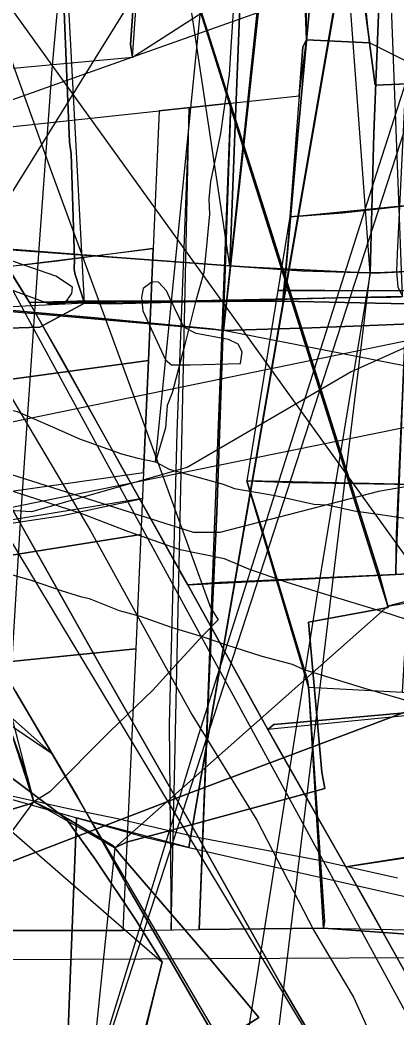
# Model space of a CAD drawing. Extents: x -6790 to 12600, y -1098 to 2171.
# Drawn here: x 187.5 to 219, y 106.4 to 189.9 of the extents above; entities that cross this region are included whole.
import ezdxf

# ---------------------------------------------------------------- set-up
doc = ezdxf.new("R2010")
doc.units = 0

msp = doc.modelspace()

# ---------------------------------------------------------------- linework, layer by layer
for points in [[(79.554, 608.243), (82.482, 284.447), (81.901, 110.821), (776.199, 114.155), (808.139, 114.286), (79.554, 608.243)], [(55.142, 446.991), (100.195, 454.577), (104.473, 455.781), (224.767, 473.114), (461.17, 463.407), (418.896, 266.348), (473.538, 223.763), (408.246, 162.089), (348.154, 91.288), (230.725, 129.782), (178.952, 201.706), (100.394, 217.952), (74.076, 298.715), (55.017, 301.46), (55.142, 446.991)], [(99.288, 328.232), (99.251, 305.162), (100.094, 300.825), (115.761, 275.345), (129.785, 251.676), (141.746, 232.681), (157.16, 207.159), (165.289, 194.061), (181.166, 167.739), (193.38, 147.187), (201.855, 131.814), (207.294, 122.979), (212.064, 113.74), (215.367, 108.171), (217.482, 103.509), (224.26, 94.055), (233.77, 81.127), (99.288, 328.232)], [(182.443, 319.457), (180.514, 283.245), (179.408, 262.486), (178.703, 244.731), (178.022, 228.532), (177.135, 212.298), (176.656, 203.486), (197.973, 203.646), (206.356, 203.671), (205.426, 179.717), (205.023, 169.362), (182.443, 319.457)], [(183.861, 307.442), (194.41, 309.318), (208.589, 311.94), (203.193, 276.409), (203.155, 276.159), (198.993, 220.321), (196.724, 187.874), (196.883, 186.824), (183.354, 182.013), (182.543, 181.67), (172.039, 184.542), (183.861, 307.442)], [(402.383, 300.312), (391.396, 281.877), (375.824, 262.715), (365.056, 252.411), (348.036, 237.533), (338.6, 228.733), (322.969, 219.181), (320.422, 215.824), (290.898, 196.72), (276.888, 190.178), (271.852, 185.663), (258.942, 179.758), (243.485, 173.448), (224.439, 164.648), (215.177, 160.48), (201.456, 152.491), (188.431, 148.786), (166.422, 150.049), (139.028, 156.976), (112.055, 172.614), (97.781, 183.949), (81.035, 201.052), (44.463, 231.179), (402.383, 300.312)], [(96.26, 296.656), (100.117, 290.551), (106.231, 281.099), (113.497, 269.66), (119.702, 259.55), (130.276, 242.651), (136.322, 232.816), (143.384, 221.329), (148.734, 212.626), (155.804, 201.126), (161.99, 191.224), (174.57, 170.444), (183.066, 155.618), (194.234, 135.823), (202.297, 121.725), (209.236, 109.338), (218.94, 92.83), (96.26, 296.656)], [(361.259, 292.26), (359.891, 290.222), (351.521, 277.749), (350.328, 276.37), (320.63, 245.819), (311.594, 236.555), (311.025, 236.088), (291.752, 228.878), (275.831, 222.875), (274.109, 221.941), (242.208, 205.366), (231.998, 200.014), (229.277, 198.663), (226.52, 197.365), (196.883, 186.824), (361.259, 292.26)], [(425.609, 288.386), (424.015, 283.27), (421.536, 272.638), (420.374, 267.501), (417.113, 253.319), (411.434, 231.132), (375.057, 199.551), (374.367, 177.816), (307.953, 166.154), (278.687, 161.185), (237.203, 154.141), (231.519, 152.916), (217.465, 150.465), (204.184, 147.055), (201.972, 147.055), (174.988, 155.618), (147.86, 164.744), (144.331, 165.461), (126.466, 175.331), (100.98, 188.927), (84.018, 198.005), (42.92, 222.238), (425.609, 288.386)], [(208.637, 278.577), (209.61, 260.792), (211.041, 235.686), (212.184, 213.411), (212.69, 203.562), (218.011, 204.573), (217.072, 180.418), (216.759, 168.782), (208.637, 278.577)], [(203.193, 276.409), (203.155, 276.159), (198.993, 220.321), (196.724, 187.874), (196.883, 186.824), (203.193, 276.409)], [(208, 273.447), (209.131, 246.286), (211.531, 226.773), (216.71, 188.089), (216.719, 188.017), (208, 273.447)], [(329.144, 211.287), (323.629, 189.573), (322.969, 186.972), (307.957, 186.892), (278.761, 186.773), (275.056, 186.801), (261.953, 186.897), (259.567, 186.729), (242.066, 185.499), (223.324, 184.724), (217.18, 184.47), (216.719, 188.017), (216.71, 188.089), (211.531, 226.773), (209.131, 246.286), (208, 273.447), (212.935, 272.337), (248.664, 264.879), (284.017, 257.427), (318.932, 249.961), (332.448, 247.071), (334.702, 246.697), (332.007, 229.196), (329.144, 211.287)], [(156.484, 133.375), (192.194, 123.166), (198.149, 121.502), (201.605, 120.691), (215.324, 200.068), (224.753, 255.595), (226.733, 265.552), (226.238, 265.651), (204.249, 268.197), (196.715, 269.136), (193.146, 269.428), (186.394, 270.209), (169.978, 268.835), (166.212, 232.514), (160.383, 173.201), (156.484, 133.375)], [(201.605, 120.691), (215.324, 200.068), (224.753, 255.595), (226.733, 265.552), (201.605, 120.691)], [(201.605, 120.691), (223.884, 115.637), (252.504, 108.971), (256.581, 129.236), (269.017, 189.813), (282.987, 256.267), (275.18, 257.406), (243.894, 262.47), (230.9, 264.724), (226.733, 265.552), (224.753, 255.595), (215.324, 200.068), (201.605, 120.691)], [(209.349, 244.511), (210.026, 222.842), (211.262, 197.372), (211.434, 188.254), (209.349, 244.511)], [(179.683, 239.689), (181.375, 239.13), (197.563, 231.093), (191.394, 199.809), (190.142, 185.82), (189.05, 170.803), (187.53, 148.794), (186.703, 135.037), (186.046, 122.219), (183.958, 110.209), (181.316, 93.641), (180.577, 89.245), (180.973, 86.541), (181.566, 83.289), (178.116, 75.157), (179.683, 239.689)], [(190.164, 128.516), (178.218, 136.613), (171.722, 140.8), (168.122, 143.383), (159.864, 148.784), (155.873, 150.427), (153.133, 152.814), (146.715, 158.958), (143.076, 163.537), (138.81, 169.094), (131.766, 177.195), (127.618, 182.126), (121.239, 190.892), (117.952, 194.805), (116.308, 197.623), (108.364, 203.806), (96.745, 212.849), (84.454, 222.59), (73.379, 232.53), (190.164, 128.516)], [(192.868, 166.223), (189.143, 164.227), (185.624, 164.119), (169.92, 164.474), (168.651, 165.011), (169.101, 207.342), (169.261, 231.226), (180.545, 231.073), (188.14, 231.052), (189.444, 230.993), (190.942, 196.172), (191.609, 179.702), (191.757, 178.721), (192.042, 169.928), (192.011, 169.058), (192.089, 168.638), (192.868, 166.223)], [(189.444, 230.993), (190.942, 196.172), (191.609, 179.702), (191.757, 178.721), (192.042, 169.928), (192.011, 169.058), (192.089, 168.638), (192.868, 166.223), (189.444, 230.993)], [(217.083, 229.965), (216.575, 214.036), (215.889, 198.021), (215.664, 196.345), (220.299, 196.576), (219.028, 170.368), (218.982, 168.886), (219.076, 167.609), (219.481, 166.781), (217.083, 229.965)], [(191.101, 226.999), (191.406, 225.119), (196.396, 210.377), (202.387, 191.41), (207.887, 174.058), (217.495, 143.672), (218.24, 140.871), (191.101, 226.999)], [(219.814, 166.181), (209.455, 166.391), (209.693, 168.605), (210.777, 180.934), (211.94, 193.653), (212.445, 199.039), (213.275, 207.88), (214.327, 219.397), (214.584, 222.058), (234.268, 222.353), (252.852, 222.234), (253.321, 222.231), (265.262, 222.157), (264.581, 220.837), (260.813, 203.999), (257.171, 188.511), (253.281, 171.508), (252.574, 168.897), (251.825, 165.479), (219.814, 166.181)], [(219.814, 166.181), (209.455, 166.391), (209.693, 168.605), (210.777, 180.934), (211.94, 193.653), (212.445, 199.039), (213.275, 207.88), (214.327, 219.397), (214.584, 222.058), (234.268, 222.353), (252.852, 222.234), (253.321, 222.231), (265.262, 222.157), (264.581, 220.837), (260.813, 203.999), (257.171, 188.511), (253.281, 171.508), (252.574, 168.897), (251.825, 165.479), (219.814, 166.181)], [(232.636, 220.634), (231.081, 217.516), (229.331, 214.193), (228.68, 212.97), (227.527, 208.824), (224.141, 198.333), (220.611, 187.422), (217.452, 177.655), (212.258, 161.245), (206.904, 144.327), (202.435, 130.208), (198.153, 116.212), (194.1, 102.965), (192.089, 96.569), (190.459, 91.025), (232.636, 220.634)], [(232.636, 220.634), (231.081, 217.516), (229.331, 214.193), (228.68, 212.97), (227.527, 208.824), (224.141, 198.333), (220.611, 187.422), (217.452, 177.655), (212.258, 161.245), (206.904, 144.327), (202.435, 130.208), (198.153, 116.212), (194.1, 102.965), (192.089, 96.569), (190.459, 91.025), (232.636, 220.634)], [(204.508, 163.946), (203.398, 164.073), (194.037, 164.987), (187.456, 165.556), (180.05, 166.215), (169.628, 167.167), (158.578, 168.032), (151.364, 168.61), (151.564, 173.031), (152.264, 189.147), (152.645, 205.632), (153.647, 205.5), (163.053, 204.92), (173.356, 203.97), (181.572, 203.064), (188.421, 202.519), (201.239, 201.215), (207.068, 200.503), (208.474, 200.481), (208.131, 198.311), (206.487, 182.606), (204.508, 163.946)], [(204.508, 163.946), (206.487, 182.606), (208.131, 198.311), (208.474, 200.481), (204.508, 163.946)], [(204.139, 198.819), (203.792, 198.81), (194.72, 198.674), (190.026, 198.604), (185.203, 198.482), (184.996, 198.477), (176.23, 196.673), (170.499, 195.043), (172.534, 191.804), (176.565, 185.282), (181.391, 177.39), (182.296, 175.798), (188.256, 166.298), (192.218, 166.391), (209.455, 166.391), (209.693, 168.605), (210.777, 180.934), (211.94, 193.653), (212.445, 199.039), (204.139, 198.819)], [(204.139, 198.819), (203.792, 198.81), (194.72, 198.674), (190.026, 198.604), (185.203, 198.482), (184.996, 198.477), (176.23, 196.673), (170.499, 195.043), (172.534, 191.804), (176.565, 185.282), (181.391, 177.39), (182.296, 175.798), (188.256, 166.298), (192.218, 166.391), (209.455, 166.391), (209.693, 168.605), (210.777, 180.934), (211.94, 193.653), (212.445, 199.039), (204.139, 198.819)], [(212.445, 199.039), (211.94, 193.653), (210.777, 180.934), (209.693, 168.605), (209.455, 166.391), (212.445, 199.039)], [(188.256, 166.298), (182.296, 175.798), (181.391, 177.39), (176.565, 185.282), (172.534, 191.804), (170.499, 195.043), (188.256, 166.298)], [(167.802, 188.598), (169.276, 184.218), (172.133, 175.386), (177.452, 159.074), (181.823, 145.544), (186.571, 130.82), (188.06, 126.635), (188.639, 124.523), (167.802, 188.598)], [(222.415, 174.673), (222.924, 181.024), (223.324, 184.724), (217.18, 184.47), (216.719, 188.017), (211.434, 188.254), (211.13, 187.671), (210.819, 183.584), (210.047, 173.45), (214.473, 173.782), (222.415, 174.673)], [(211.434, 188.254), (211.13, 187.671), (210.819, 183.584), (211.434, 188.254)], [(216.719, 188.017), (217.18, 184.47), (223.324, 184.724), (216.719, 188.017)], [(196.883, 186.824), (183.354, 182.013), (182.543, 181.67), (172.039, 184.542), (196.883, 186.824)], [(202.453, 113.823), (203.227, 133.643), (203.936, 148.734), (205.112, 182.972), (199.116, 182.329), (198.619, 170.804), (198.215, 161.442), (197.81, 152.068), (197.576, 146.868), (197.147, 137.321), (196.087, 113.759), (202.453, 113.823)], [(211.675, 133.486), (212.951, 114.509), (212.855, 113.929), (202.453, 113.823), (203.227, 133.643), (203.936, 148.734), (205.112, 182.972), (210.819, 183.584), (210.047, 173.45), (209.047, 167.302), (206.456, 151.372), (207.641, 147.535), (211.534, 134.699), (211.604, 134.093), (211.675, 133.486)], [(205.112, 182.972), (203.936, 148.734), (203.227, 133.643), (202.453, 113.823), (205.112, 182.972)], [(198.619, 170.804), (190.395, 169.734), (183.964, 169.003), (184.566, 180.769), (199.116, 182.329), (198.619, 170.804)], [(201.631, 182.599), (200.589, 155.433), (199.941, 131.018), (200.115, 113.8), (201.631, 182.599)], [(206.604, 84.676), (264.733, 73.611), (268.194, 77.61), (270.017, 142.591), (271.182, 173.121), (271.794, 173.488), (269.512, 176.123), (266.6, 171.086), (249.694, 170.358), (221.639, 168.967), (217.642, 168.759), (216.759, 168.782), (215.348, 160.196), (212.282, 141.554), (207.216, 109.545), (205.771, 100.533), (206.003, 98.154), (206.604, 84.676)], [(221.823, 167.271), (222.415, 174.673), (222.415, 174.673), (214.473, 173.782), (210.047, 173.45), (209.047, 167.302), (212.986, 167.295), (221.823, 167.271)], [(222.415, 174.673), (214.473, 173.782), (210.047, 173.45), (222.415, 174.673)], [(206.604, 84.676), (151.967, 68.521), (146.738, 70.901), (155.518, 108.248), (159.099, 123.931), (164.276, 146.602), (167.029, 159.256), (168.202, 168.092), (168.552, 172.188), (172.023, 171.891), (172.924, 171.715), (183.681, 170.928), (200.528, 169.68), (205.023, 169.362), (211.031, 168.937), (216.759, 168.782), (215.348, 160.196), (212.282, 141.554), (207.216, 109.545), (205.771, 100.533), (206.003, 98.154), (206.604, 84.676)], [(205.023, 169.362), (200.528, 169.68), (183.681, 170.928), (172.924, 171.715), (172.023, 171.891), (205.023, 169.362)], [(180.36, 170.371), (186.326, 167.505), (189.863, 166.216), (191.212, 166.216), (191.817, 167.037), (191.857, 167.564), (190.469, 168.502), (184.802, 170.455), (182.418, 171.49), (180.712, 172.007), (180.36, 170.371)], [(198.215, 161.442), (198.619, 170.804), (190.395, 169.734), (183.964, 169.003), (183.474, 159.431), (198.215, 161.442)], [(198.619, 170.804), (190.395, 169.734), (183.964, 169.003), (198.619, 170.804)], [(266.6, 171.086), (249.694, 170.358), (221.639, 168.967), (217.642, 168.759), (216.759, 168.782), (266.6, 171.086)], [(216.759, 168.782), (211.031, 168.937), (205.023, 169.362), (216.759, 168.782)], [(216.759, 168.782), (215.348, 160.196), (212.282, 141.554), (207.216, 109.545), (205.771, 100.533), (206.003, 98.154), (206.604, 84.676), (216.759, 168.782)], [(151.364, 168.61), (158.578, 168.032), (169.628, 167.167), (180.05, 166.215), (187.456, 165.556), (194.037, 164.987), (203.398, 164.073), (204.508, 163.946), (151.364, 168.61)], [(198.528, 168.021), (197.783, 167.471), (197.624, 166.713), (197.746, 165.589), (199.642, 161.491), (200.155, 161.088), (201.696, 161.076), (205.913, 161.174), (206.048, 162.175), (205.73, 162.811), (204.911, 163.189), (202.221, 163.69), (201.17, 164.216), (200.008, 166.644), (199.714, 167.267), (199.066, 167.988), (198.528, 168.021)], [(204.508, 163.946), (211.873, 164.163), (227.744, 164.806), (240.099, 165.436), (246.476, 165.679), (254.455, 165.982), (268.592, 166.564), (271.405, 166.649), (278.716, 166.928), (280.731, 167.207), (281.831, 163.701), (285.82, 149.983), (286.503, 147.904), (204.508, 163.946)], [(220.515, 151.068), (220.514, 155.632), (221.823, 167.271), (212.986, 167.295), (209.047, 167.302), (206.456, 151.372), (210.222, 151.231), (220.515, 151.068)], [(221.823, 167.271), (212.986, 167.295), (209.047, 167.302), (221.823, 167.271)], [(168.651, 165.011), (169.92, 164.474), (185.624, 164.119), (189.143, 164.227), (192.868, 166.223), (168.651, 165.011)], [(209.455, 166.391), (192.218, 166.391), (188.256, 166.298), (209.455, 166.391)], [(218.926, 143.544), (204.171, 142.864), (201.508, 142.662), (200.911, 143.741), (195.721, 153.002), (191.007, 161.512), (188.256, 166.298), (192.218, 166.391), (209.455, 166.391), (219.814, 166.181), (218.969, 146.957), (218.926, 143.544)], [(218.926, 143.544), (204.171, 142.864), (201.508, 142.662), (200.911, 143.741), (195.721, 153.002), (191.007, 161.512), (188.256, 166.298), (192.218, 166.391), (209.455, 166.391), (219.814, 166.181), (218.969, 146.957), (218.926, 143.544)], [(201.508, 142.662), (200.911, 143.741), (195.721, 153.002), (191.007, 161.512), (188.256, 166.298), (201.508, 142.662)], [(192.868, 166.223), (195.025, 166.182), (215.102, 166.704), (218.488, 166.735), (219.34, 166.774), (219.481, 166.781), (192.868, 166.223)], [(219.814, 166.181), (218.969, 146.957), (218.926, 143.544), (219.814, 166.181)], [(218.926, 143.544), (218.969, 146.957), (219.814, 166.181), (251.825, 165.479), (251.054, 160.671), (250.655, 158.154), (249.992, 154.21), (249.295, 149.236), (248.671, 145.03), (228.035, 144.045), (218.926, 143.544)], [(218.926, 143.544), (218.969, 146.957), (219.814, 166.181), (251.825, 165.479), (251.054, 160.671), (250.655, 158.154), (249.992, 154.21), (249.295, 149.236), (248.671, 145.03), (228.035, 144.045), (218.926, 143.544)], [(198.215, 161.442), (183.474, 159.431), (182.99, 149.976), (197.81, 152.068), (198.215, 161.442)], [(183.249, 144.591), (167.771, 142.131), (168.17, 147.884), (182.99, 149.976), (197.81, 152.068), (197.576, 146.868), (183.249, 144.591)], [(206.456, 151.372), (210.222, 151.231), (220.515, 151.068), (206.456, 151.372)], [(206.456, 151.372), (207.641, 147.535), (211.534, 134.699), (211.604, 134.093), (206.456, 151.372)], [(219.475, 133.696), (220.515, 151.068), (210.222, 151.231), (206.456, 151.372), (207.641, 147.535), (211.534, 134.699), (211.604, 134.093), (219.475, 133.696)], [(167.97, 145.007), (191.027, 148.466), (197.712, 149.889), (167.97, 145.007)], [(214.416, 87.122), (192.699, 83.375), (195.837, 96.558), (196.5, 99.768), (199.352, 111.089), (197.182, 114.571), (193.772, 119.714), (191.333, 123.086), (180.761, 131.011), (171.464, 138.479), (162.511, 144.441), (155.842, 148.913), (156.93, 134.547), (150.673, 117.725), (148.264, 111.248), (142.501, 111.86), (142.066, 95.783), (195.822, 78.147), (216.31, 84.17), (214.416, 87.122)], [(214.416, 87.122), (192.699, 83.375), (195.837, 96.558), (196.5, 99.768), (199.352, 111.089), (197.182, 114.571), (193.772, 119.714), (191.333, 123.086), (180.761, 131.011), (171.464, 138.479), (162.511, 144.441), (155.842, 148.913), (156.93, 134.547), (150.673, 117.725), (148.264, 111.248), (142.501, 111.86), (142.066, 95.783), (195.822, 78.147), (216.31, 84.17), (214.416, 87.122)], [(199.352, 111.089), (197.182, 114.571), (193.772, 119.714), (191.333, 123.086), (180.761, 131.011), (171.464, 138.479), (162.511, 144.441), (155.842, 148.913), (199.352, 111.089)], [(182.571, 135.825), (183.249, 144.591), (197.576, 146.868), (197.147, 137.321), (182.571, 135.825)], [(211.604, 134.093), (219.475, 133.696), (248.899, 132.374), (277.687, 131.076), (315.81, 129.357), (318.886, 145.568), (321.397, 145.13), (328.596, 144.181), (339.048, 142.748), (348.973, 141.611), (348.296, 135.204), (346.48, 111.354), (333.036, 111.685), (323.812, 112.243), (318.472, 112.17), (307.816, 112), (305.446, 106.605), (256.243, 110.825), (212.855, 113.929), (212.951, 114.509), (211.675, 133.486), (211.604, 134.093)], [(246.755, 145.806), (233.639, 143.596), (221.586, 141.761), (218.24, 140.871), (246.755, 145.806)], [(218.926, 143.544), (228.035, 144.045), (248.671, 145.03), (248.64, 144.824), (247.572, 137.925), (247.076, 134.437), (238.487, 133.694), (223.382, 132.259), (222.163, 132.186), (208.71, 130.975), (208.201, 130.573), (207.366, 132.077), (201.508, 142.662), (204.171, 142.864), (218.926, 143.544)], [(218.926, 143.544), (228.035, 144.045), (248.671, 145.03), (248.64, 144.824), (247.572, 137.925), (247.076, 134.437), (238.487, 133.694), (223.382, 132.259), (222.163, 132.186), (208.71, 130.975), (208.201, 130.573), (207.366, 132.077), (201.508, 142.662), (204.171, 142.864), (218.926, 143.544)], [(218.926, 143.544), (228.035, 144.045), (248.671, 145.03), (218.926, 143.544)], [(218.926, 143.544), (204.171, 142.864), (201.508, 142.662), (218.926, 143.544)], [(208.201, 130.573), (207.366, 132.077), (201.508, 142.662), (208.201, 130.573)], [(218.24, 140.871), (218.264, 140.782), (211.611, 139.548), (212.715, 126.982), (212.963, 125.627), (200.461, 122.228), (196.371, 121.138), (195.403, 120.665), (218.24, 140.871)], [(182.571, 135.825), (197.147, 137.321), (196.087, 113.759), (181.925, 113.759), (182.571, 135.825)], [(190.66, 84.12), (139.989, 84.274), (135.284, 135.829), (135.493, 135.802), (150.815, 134.05), (156.484, 133.375), (192.194, 123.166), (190.66, 84.12)], [(186.677, 134.461), (187.091, 133.752), (192.239, 124.978), (196.55, 117.297), (201.656, 108.478), (204.306, 103.918), (210.687, 92.935), (214.416, 87.122), (186.677, 134.461)], [(208.201, 130.573), (208.71, 130.975), (222.163, 132.186), (223.382, 132.259), (238.487, 133.694), (247.076, 134.437), (208.201, 130.573)], [(208.201, 130.573), (209.035, 129.069), (214.743, 119.077), (222.29, 120.213), (237.195, 122.684), (245.477, 123.964), (245.503, 124.178), (246.64, 131.366), (247.076, 134.437), (238.487, 133.694), (223.382, 132.259), (222.163, 132.186), (208.71, 130.975), (208.201, 130.573)], [(208.201, 130.573), (209.035, 129.069), (214.743, 119.077), (222.29, 120.213), (237.195, 122.684), (245.477, 123.964), (245.503, 124.178), (246.64, 131.366), (247.076, 134.437), (238.487, 133.694), (223.382, 132.259), (222.163, 132.186), (208.71, 130.975), (208.201, 130.573)], [(211.675, 133.486), (212.951, 114.509), (212.855, 113.929), (211.675, 133.486)], [(214.743, 119.077), (209.035, 129.069), (208.201, 130.573), (214.743, 119.077)], [(188.639, 124.523), (188.4, 124.374), (186.726, 123.874), (175.786, 121.386), (163.053, 118.35), (160.327, 117.704), (163.748, 102.252), (165.321, 94.234), (165.6, 93.213), (188.639, 124.523)], [(188.639, 124.523), (188.4, 124.374), (186.726, 123.874), (175.786, 121.386), (163.053, 118.35), (160.327, 117.704), (163.748, 102.252), (165.321, 94.234), (165.6, 93.213), (165.612, 93.169), (172.473, 94.621), (188.064, 97.001), (193.03, 97.678), (201.607, 102.769), (207.455, 106.458), (203.342, 111.378), (195.963, 119.97), (195.403, 120.665), (195.271, 120.828), (190.955, 123.387), (188.639, 124.523)], [(195.403, 120.665), (195.271, 120.828), (190.955, 123.387), (188.639, 124.523), (195.403, 120.665)], [(214.743, 119.077), (222.29, 120.213), (237.195, 122.684), (245.477, 123.964), (214.743, 119.077)], [(214.743, 119.077), (216.316, 116.323), (222.808, 104.659), (229.849, 92.254), (241.697, 96.334), (249.046, 98.681), (247.46, 107.558), (245.624, 118.655), (245.381, 121.164), (245.209, 121.7), (245.477, 123.964), (237.195, 122.684), (222.29, 120.213), (214.743, 119.077)], [(214.743, 119.077), (216.316, 116.323), (222.808, 104.659), (229.849, 92.254), (241.697, 96.334), (249.046, 98.681), (247.46, 107.558), (245.624, 118.655), (245.381, 121.164), (245.209, 121.7), (245.477, 123.964), (237.195, 122.684), (222.29, 120.213), (214.743, 119.077)], [(226.171, 76.2), (190.66, 84.12), (192.194, 123.166), (198.149, 121.502), (201.605, 120.691), (223.884, 115.637), (226.171, 76.2)], [(192.194, 123.166), (198.149, 121.502), (201.605, 120.691), (192.194, 123.166)], [(193.03, 97.678), (201.607, 102.769), (207.455, 106.458), (203.342, 111.378), (195.963, 119.97), (195.403, 120.665), (193.03, 97.678)], [(229.849, 92.254), (222.808, 104.659), (216.316, 116.323), (214.743, 119.077), (229.849, 92.254)], [(346.48, 111.354), (333.036, 111.685), (323.812, 112.243), (318.472, 112.17), (307.816, 112), (305.446, 106.605), (256.243, 110.825), (212.855, 113.929), (346.48, 111.354)], [(199.352, 111.089), (196.5, 99.768), (195.837, 96.558), (199.352, 111.089)]]:
    msp.add_lwpolyline(points, close=True)
for points in [[(303.732, 173.172), (284.394, 158.059), (280.589, 155.094), (239.695, 139.539), (201.793, 125.282), (186.196, 119.29), (143.088, 126.275), (131.294, 128.186), (128.262, 128.676), (124.379, 129.278), (118.024, 129.785), (110.821, 133.719), (105.273, 136.844), (100.214, 139.673), (92.049, 145.144), (84.218, 150.48), (80.215, 153.149), (696.254, 582.599)], [(164.29, 250.749), (169.726, 234.868), (170.71, 231.606), (171.287, 229.978), (171.942, 227.32), (176.887, 213.841), (180.902, 202.894), (186.084, 188.419), (190.069, 177.285), (196.978, 158.498), (201.2, 146.865), (203.412, 140.769), (204.056, 139.747), (202.776, 138.428), (200.27, 135.687), (198.584, 133.864), (194.982, 130.399), (189.954, 125.34), (188.639, 124.523), (129.225, 355.583)], [(311.025, 236.088), (291.752, 228.878), (275.831, 222.875), (274.109, 221.941), (242.208, 205.366), (231.998, 200.014), (229.277, 198.663), (226.52, 197.365), (196.883, 186.824), (196.724, 187.874), (198.993, 220.321), (203.155, 276.159), (203.193, 276.409), (203.193, 276.409), (208.379, 276.825), (233.057, 278.804), (246.688, 279.841), (265.734, 281.432), (289.56, 283.311), (290.873, 283.244), (334.1, 288.747)], [(85.287, 100.619), (76.647, 118.755), (79.772, 128.13), (87.063, 154.047), (94.416, 179.413), (101.818, 204.743), (107.258, 222.465), (113.187, 242.695), (119.135, 262.902), (146.704, 251.73), (179.683, 239.689), (181.375, 239.13), (197.563, 231.093), (191.394, 199.809), (190.142, 185.82), (189.05, 170.803), (187.53, 148.794), (186.703, 135.037), (186.046, 122.219), (183.958, 110.209), (181.316, 93.641)], [(178.703, 244.731), (178.022, 228.532), (177.135, 212.298), (176.656, 203.486), (197.973, 203.646), (206.356, 203.671), (205.426, 179.717), (205.023, 169.362), (211.031, 168.937), (216.759, 168.782), (217.072, 180.418), (218.011, 204.573), (212.69, 203.562), (212.184, 213.411), (211.041, 235.686), (209.61, 260.792)], [(209.61, 260.792), (211.041, 235.686), (212.184, 213.411), (212.69, 203.562), (218.011, 204.573), (217.072, 180.418), (216.759, 168.782), (216.759, 168.782), (217.642, 168.759), (221.639, 168.967), (249.694, 170.358), (266.6, 171.086), (269.512, 176.123), (269.483, 176.776), (269.082, 178.945), (267.946, 181.5), (265.299, 189.191), (262.194, 197.823), (259.238, 206.321), (257.685, 210.484), (249.65, 233.556), (248.788, 235.188), (246.71, 237.605), (234.084, 251.238)], [(299.362, 241.505), (288.379, 244.535), (276.909, 247.889), (268.85, 250.094), (266.409, 251.065), (255.512, 255.014), (246.873, 258.363), (243.068, 247.747), (242.022, 245.856), (236.738, 231.788), (233.025, 221.662), (232.636, 220.634), (231.081, 217.516), (229.331, 214.193), (228.68, 212.97), (227.527, 208.824), (224.141, 198.333), (220.611, 187.422), (217.452, 177.655), (212.258, 161.245), (206.904, 144.327), (202.435, 130.208), (198.153, 116.212), (194.1, 102.965)], [(299.362, 241.505), (288.379, 244.535), (276.909, 247.889), (268.85, 250.094), (266.409, 251.065), (255.512, 255.014), (246.873, 258.363), (243.068, 247.747), (242.022, 245.856), (236.738, 231.788), (233.025, 221.662), (232.636, 220.634), (231.081, 217.516), (229.331, 214.193), (228.68, 212.97), (227.527, 208.824), (224.141, 198.333), (220.611, 187.422), (217.452, 177.655), (212.258, 161.245), (206.904, 144.327), (202.435, 130.208), (198.153, 116.212), (194.1, 102.965)], [(239.129, 246.565), (246.018, 216.775), (246.061, 216.451), (246.433, 213.629), (246.481, 183.712), (246.229, 178.72), (246.038, 174.957), (246.319, 165.257), (246.765, 147.584), (246.755, 145.806), (233.639, 143.596), (221.586, 141.761), (218.24, 140.871), (217.495, 143.672), (207.887, 174.058), (202.387, 191.41), (196.396, 210.377), (191.406, 225.119), (191.101, 226.999), (194.104, 228.02), (213.613, 231.147), (213.113, 232.871), (211.074, 240.322)], [(126.316, 174.386), (132.874, 175.105), (138.297, 175.699), (149.325, 176.908), (164.029, 178.52), (169.699, 179.142), (183.439, 180.648), (184.566, 180.769), (199.116, 182.329), (205.112, 182.972), (205.112, 182.972), (210.819, 183.584), (211.13, 187.671), (211.434, 188.254), (216.719, 188.017), (216.71, 188.089), (211.531, 226.773), (209.131, 246.286)], [(150.787, 242.668), (148.98, 212.636), (148.964, 209.784), (169.269, 203.777), (168.552, 172.188), (172.023, 171.891), (172.924, 171.715), (183.681, 170.928), (200.528, 169.68), (205.023, 169.362), (205.023, 169.362), (205.426, 179.717), (206.356, 203.671), (197.973, 203.646), (176.656, 203.486), (177.135, 212.298), (178.022, 228.532), (178.703, 244.731)], [(311.025, 236.088), (291.752, 228.878), (275.831, 222.875), (274.109, 221.941), (242.208, 205.366), (231.998, 200.014), (229.277, 198.663), (226.52, 197.365), (196.883, 186.824), (183.354, 182.013), (182.543, 181.67), (172.039, 184.542), (170.613, 184.932), (156.033, 188.771), (151.232, 191.261), (149.779, 192.015), (130.186, 202.06), (129.847, 202.233), (125.288, 204.414), (115.213, 216.489), (107.325, 225.746), (106.491, 226.725), (97.592, 237.3), (91.609, 244.494)], [(130.276, 242.651), (136.322, 232.816), (143.384, 221.329), (148.734, 212.626), (155.804, 201.126), (161.99, 191.224), (174.57, 170.444), (183.066, 155.618), (194.234, 135.823), (202.297, 121.725), (209.236, 109.338), (218.94, 92.83)], [(218.94, 92.83), (209.236, 109.338), (202.297, 121.725), (194.234, 135.823), (183.066, 155.618), (174.57, 170.444), (161.99, 191.224), (155.804, 201.126), (148.734, 212.626), (143.384, 221.329), (136.322, 232.816), (130.276, 242.651)], [(130.276, 242.651), (136.322, 232.816), (143.384, 221.329), (148.734, 212.626), (155.804, 201.126), (161.99, 191.224), (174.57, 170.444), (183.066, 155.618), (194.234, 135.823), (202.297, 121.725), (209.236, 109.338), (218.94, 92.83)], [(218.94, 92.83), (209.236, 109.338), (202.297, 121.725), (194.234, 135.823), (183.066, 155.618), (174.57, 170.444), (161.99, 191.224), (155.804, 201.126), (148.734, 212.626), (143.384, 221.329), (136.322, 232.816), (130.276, 242.651)], [(227.532, 241.154), (177.922, 161.258), (177.922, 161.258), (179.864, 160.316), (180.749, 160.159), (181.711, 159.612), (182.339, 159.431), (184.764, 158.298), (186.465, 157.357), (187.224, 157.177), (190.001, 155.966), (192.456, 154.894), (195.958, 153.631), (197.339, 153.254), (198.809, 152.957), (199.959, 152.34), (204.46, 151.086), (205.41, 150.733), (208.812, 150.131), (212.039, 149.419), (213.197, 149.356), (215.42, 148.863), (217.814, 148.511), (220.985, 148.045)], [(205.34, 191.068), (205.115, 187.693), (204.959, 185.347), (204.484, 182.222), (204.232, 180.429), (203.873, 178.66), (203.419, 176.424), (203.275, 174.936), (203.322, 173.689), (203.035, 170.717), (202.851, 168.812), (202.126, 166.228), (201.245, 162.674), (200.187, 158.745), (199.795, 157.681), (199.638, 155.795), (198.809, 152.957), (207.591, 240.924)], [(121.136, 239.703), (124.997, 233.38), (125.749, 232.15), (135.738, 215.792), (139.993, 208.827), (141.292, 206.669), (143.988, 202.193), (147.393, 196.539), (154.02, 185.536), (154.533, 184.685), (158.636, 177.878), (162.098, 172.497), (165.561, 167.116), (165.819, 166.721), (172.383, 156.693), (178.893, 146.419), (184.277, 138.574), (186.677, 134.461), (187.091, 133.752), (192.239, 124.978), (196.55, 117.297), (201.656, 108.478), (204.306, 103.918)], [(121.136, 239.703), (124.997, 233.38), (125.749, 232.15), (135.738, 215.792), (139.993, 208.827), (141.292, 206.669), (143.988, 202.193), (147.393, 196.539), (154.02, 185.536), (154.533, 184.685), (158.636, 177.878), (162.098, 172.497), (165.561, 167.116), (165.819, 166.721), (172.383, 156.693), (178.893, 146.419), (184.277, 138.574), (186.677, 134.461), (187.091, 133.752), (192.239, 124.978), (196.55, 117.297), (201.656, 108.478), (204.306, 103.918)], [(222.808, 104.659), (216.316, 116.323), (214.743, 119.077), (209.035, 129.069), (208.201, 130.573), (207.366, 132.077), (201.508, 142.662), (200.911, 143.741), (195.721, 153.002), (191.007, 161.512), (188.256, 166.298), (182.296, 175.798), (181.391, 177.39), (176.565, 185.282), (172.534, 191.804), (170.499, 195.043), (168.255, 198.757), (166.836, 201.095), (161.768, 209.441), (157.227, 216.776), (152.45, 224.424), (147.798, 232.114), (142.839, 240.024)], [(222.808, 104.659), (216.316, 116.323), (214.743, 119.077), (209.035, 129.069), (208.201, 130.573), (207.366, 132.077), (201.508, 142.662), (200.911, 143.741), (195.721, 153.002), (191.007, 161.512), (188.256, 166.298), (182.296, 175.798), (181.391, 177.39), (176.565, 185.282), (172.534, 191.804), (170.499, 195.043), (168.255, 198.757), (166.836, 201.095), (161.768, 209.441), (157.227, 216.776), (152.45, 224.424), (147.798, 232.114), (142.839, 240.024)], [(179.683, 239.689), (181.375, 239.13), (197.563, 231.093), (191.394, 199.809), (190.142, 185.82), (189.05, 170.803), (187.53, 148.794), (186.703, 135.037), (186.046, 122.219), (183.958, 110.209), (181.316, 93.641)], [(219.34, 166.774), (218.488, 166.735), (215.102, 166.704), (195.025, 166.182), (192.868, 166.223), (192.089, 168.638), (192.011, 169.058), (192.042, 169.928), (191.757, 178.721), (191.609, 179.702), (190.942, 196.172), (189.444, 230.993), (191.685, 230.803), (205.222, 230.436), (207.558, 230.115), (214.646, 229.926), (216.946, 229.973), (217.083, 229.965), (216.575, 214.036), (215.889, 198.021), (215.664, 196.345), (220.299, 196.576)], [(221.872, 139.098), (217.839, 140.4), (213.067, 141.87), (209.747, 142.893), (206.623, 143.991), (204.582, 144.835), (200.878, 145.609), (196.491, 147.138), (192.516, 148.668), (189.815, 149.538), (187.138, 150.4), (184.065, 151.39), (182.316, 152.207), (179.422, 153.011), (177.512, 153.542), (175.515, 153.981), (474.004, 215.455)], [(220.364, 132.83), (216.318, 133.989), (212.779, 135.081), (211.235, 135.557), (210.268, 136.008), (207.731, 136.685), (204.763, 137.622), (202.835, 138.3), (200.144, 139.101), (197.543, 140.012), (195.784, 140.489), (193.294, 141.502), (192.646, 141.624), (190.947, 142.175), (188.516, 142.99), (187.076, 143.413), (183.864, 144.436), (181.71, 145.121), (179.446, 145.602), (177.629, 146.074), (174.145, 146.588), (174.146, 146.593), (474.223, 207.652)], [(180.902, 202.894), (186.084, 188.419), (190.069, 177.285), (196.978, 158.498), (201.2, 146.865), (203.412, 140.769), (204.056, 139.747), (202.776, 138.428), (200.27, 135.687), (198.584, 133.864), (194.982, 130.399), (189.954, 125.34), (188.639, 124.523), (188.06, 126.635), (186.571, 130.82), (181.823, 145.544), (177.452, 159.074), (172.133, 175.386), (169.276, 184.218), (167.802, 188.598), (167.802, 188.598), (167.739, 188.786), (165.124, 196.926)], [(227.744, 164.806), (211.873, 164.163), (204.508, 163.946), (206.487, 182.606), (208.131, 198.311), (208.474, 200.481), (209.088, 200.471), (211.086, 200.354), (217.462, 200.768), (233.142, 200.857)], [(204.306, 103.918), (201.656, 108.478), (196.55, 117.297), (192.239, 124.978), (187.091, 133.752), (186.677, 134.461), (184.956, 135.465), (175.517, 141.158), (165.783, 146.847), (163.77, 148.075), (158.207, 151.47), (156.51, 152.506), (152.394, 155.018), (150.791, 156.322), (145.988, 162.442), (137.536, 173.783), (136.41, 175.294), (131.231, 182.242), (131.086, 182.434), (122.993, 193.095)], [(204.306, 103.918), (201.656, 108.478), (196.55, 117.297), (192.239, 124.978), (187.091, 133.752), (186.677, 134.461), (184.956, 135.465), (175.517, 141.158), (165.783, 146.847), (163.77, 148.075), (158.207, 151.47), (156.51, 152.506), (152.394, 155.018), (150.791, 156.322), (145.988, 162.442), (137.536, 173.783), (136.41, 175.294), (131.231, 182.242), (131.086, 182.434), (122.993, 193.095)], [(186.084, 188.419), (190.069, 177.285), (196.978, 158.498), (201.2, 146.865), (203.412, 140.769), (204.056, 139.747), (202.776, 138.428), (200.27, 135.687), (198.584, 133.864), (194.982, 130.399), (189.954, 125.34), (188.639, 124.523), (190.955, 123.387), (195.271, 120.828), (195.403, 120.665), (195.403, 120.665), (196.371, 121.138), (200.461, 122.228), (212.963, 125.627), (212.715, 126.982), (211.611, 139.548), (218.264, 140.782), (218.24, 140.871), (217.495, 143.672), (207.887, 174.058), (202.387, 191.41)], [(163.748, 102.252), (160.327, 117.704), (163.053, 118.35), (175.786, 121.386), (186.726, 123.874), (188.4, 124.374), (188.639, 124.523), (188.06, 126.635), (186.571, 130.82), (181.823, 145.544), (177.452, 159.074), (172.133, 175.386), (169.276, 184.218), (167.802, 188.598), (150.976, 184.302), (115.95, 175.268), (120.901, 151.331), (125.868, 126.282), (126.111, 124.955), (126.631, 122.69), (129.752, 107.404), (130.897, 101.264)], [(42.404, 187.18), (80.215, 153.149), (80.215, 153.149), (84.218, 150.48), (92.049, 145.144), (100.214, 139.673), (105.273, 136.844), (110.821, 133.719), (118.024, 129.785), (124.379, 129.278), (128.262, 128.676), (131.294, 128.186), (143.088, 126.275), (186.196, 119.29), (201.793, 125.282), (239.695, 139.539), (280.589, 155.094), (284.394, 158.059), (303.732, 173.172)], [(220.611, 187.422), (217.452, 177.655), (212.258, 161.245), (206.904, 144.327), (202.435, 130.208), (198.153, 116.212), (194.1, 102.965)], [(220.611, 187.422), (217.452, 177.655), (212.258, 161.245), (206.904, 144.327), (202.435, 130.208), (198.153, 116.212), (194.1, 102.965)], [(122.424, 184.82), (136.682, 167.987), (137.86, 166.768), (139.174, 165.034), (145.099, 158.062), (148.261, 154.252), (149.614, 153.09), (155.842, 148.913), (162.511, 144.441), (171.464, 138.479), (180.761, 131.011), (191.333, 123.086), (193.772, 119.714), (197.182, 114.571), (199.352, 111.089), (196.5, 99.768)], [(122.424, 184.82), (136.682, 167.987), (137.86, 166.768), (139.174, 165.034), (145.099, 158.062), (148.261, 154.252), (149.614, 153.09), (155.842, 148.913), (162.511, 144.441), (171.464, 138.479), (180.761, 131.011), (191.333, 123.086), (193.772, 119.714), (197.182, 114.571), (199.352, 111.089), (196.5, 99.768)], [(219.028, 170.368), (218.982, 168.886), (219.076, 167.609)], [(219.028, 170.368), (218.982, 168.886), (219.076, 167.609)], [(133.831, 68.721), (134.593, 106.668), (134.593, 106.668), (135.391, 116.168), (136.833, 133), (137.754, 143.404), (138.916, 155.282), (140.162, 169.902), (144.709, 169.318), (151.364, 168.61), (158.578, 168.032), (169.628, 167.167), (180.05, 166.215), (187.456, 165.556), (194.037, 164.987), (203.398, 164.073), (204.508, 163.946), (211.873, 164.163), (227.744, 164.806)], [(167.844, 85.904), (167.343, 117.63), (168.143, 139.376), (168.347, 151.85), (168.651, 165.011), (169.92, 164.474), (185.624, 164.119), (189.143, 164.227), (192.868, 166.223), (195.025, 166.182), (215.102, 166.704), (218.488, 166.735), (219.34, 166.774)], [(264.828, 94.949), (266.063, 108.529), (266.175, 109.758), (266.584, 115.084), (268.488, 139.87), (266.185, 140.073), (249.133, 144.389), (246.755, 145.806), (233.639, 143.596), (221.586, 141.761), (218.24, 140.871), (218.24, 140.871), (218.264, 140.782), (211.611, 139.548), (212.715, 126.982), (212.963, 125.627), (200.461, 122.228), (196.371, 121.138), (195.403, 120.665), (195.963, 119.97), (203.342, 111.378), (207.455, 106.458), (201.607, 102.769)], [(124.338, 139.366), (130.213, 137.945), (136.951, 136.187), (143.934, 134.555), (149.472, 133.236), (150.41, 132.974), (152.135, 132.704), (155.55, 131.96), (164.959, 129.779), (171.79, 128.164), (176.99, 127.149), (185.511, 125.298), (191.387, 123.979), (195.377, 123.168), (202.47, 121.519), (212.209, 119.676), (219.04, 118.146)], [(142.624, 103.148), (145.147, 112.563), (147.509, 122.081), (149.209, 128.318), (150.41, 132.974), (152.135, 132.704), (155.55, 131.96), (164.959, 129.779), (171.79, 128.164), (176.99, 127.149), (176.99, 127.149), (185.511, 125.298), (191.387, 123.979), (195.377, 123.168), (202.47, 121.519), (212.209, 119.676), (219.04, 118.146)], [(346.328, 91.851), (136.898, 87.264), (66.77, 109.036), (81.12, 110.625), (109.923, 114.115), (109.76, 108.715), (109.76, 108.715), (125.622, 110.314), (131.206, 110.978), (146.487, 112.522), (150.512, 112.929), (160.779, 113.859), (163.539, 113.903), (167.489, 113.864), (178.021, 113.759), (181.925, 113.759), (196.087, 113.759), (202.453, 113.823), (212.855, 113.929), (256.243, 110.825), (305.446, 106.605)]]:
    msp.add_lwpolyline(points)

doc.saveas('drawing.dxf')
